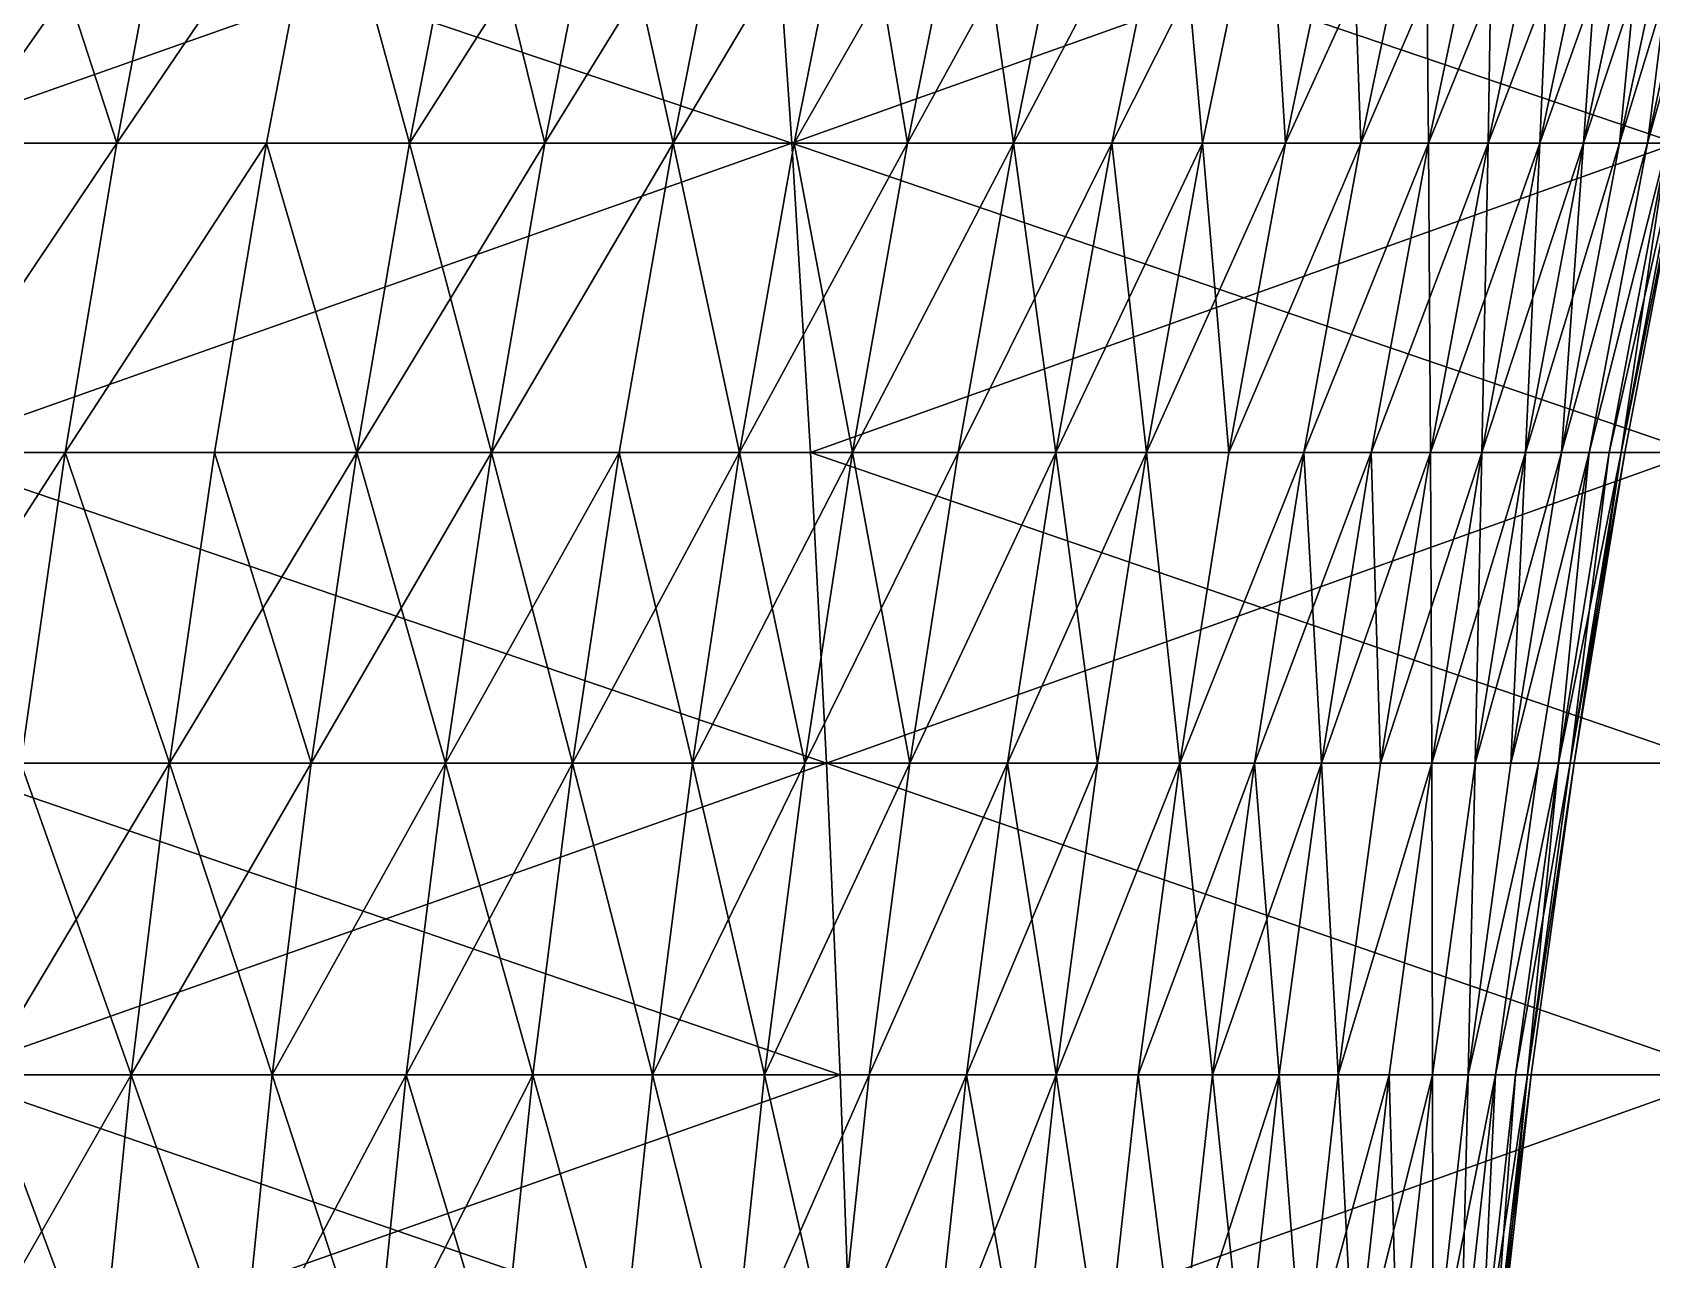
# Model space of a CAD drawing. Header units: millimetres. Extents: x -3250 to 6200, y -3250 to 3250.
# Drawn here: x 4511.2 to 4613.8, y 87.8 to 165.6 of the extents above; entities that cross this region are included whole.
import ezdxf

# ---------------------------------------------------------------- set-up
doc = ezdxf.new("R2010")
doc.units = ezdxf.units.MM
doc.header["$MEASUREMENT"] = 0
doc.layers.add('MESH_3D', color=2, linetype='CONTINUOUS')

msp = doc.modelspace()

# ---------------------------------------------------------------- linework, layer by layer
at = {"layer": 'MESH_3D'}
for points in [[(4501.5, 178.02, 525.79), (4557.98, 178.02, 543.99), (4502.74, 158.52, 521.78)], [(4559.32, 158.52, 26159.99), (4501.5, 178.02, 26174.21), (4502.74, 158.52, 26178.22)], [(4557.98, 178.02, 26156.01), (4501.5, 178.02, 26174.21), (4559.32, 158.52, 26159.99)], [(4502.74, 158.52, 521.78), (4557.98, 178.02, 543.99), (4559.32, 158.52, 540.01)], [(4506.56, 158.52, 2392.07), (4516.51, 158.52, 2409.81), (4520.19, 178.02, 2407.8)], [(4506.56, 158.52, 2392.07), (4520.19, 178.02, 2407.8), (4510.19, 178.02, 2389.97)], [(4516.51, 158.52, 24290.19), (4506.56, 158.52, 24307.93), (4510.19, 178.02, 24310.03)], [(4516.51, 158.52, 24290.19), (4510.19, 178.02, 24310.03), (4520.19, 178.02, 24292.2)], [(4516.51, 158.52, 2409.81), (4529.75, 178.02, 2425.88), (4520.19, 178.02, 2407.8)], [(4516.51, 158.52, 2409.81), (4526.01, 158.52, 2427.8), (4529.75, 178.02, 2425.88)], [(4529.75, 178.02, 24274.12), (4516.51, 158.52, 24290.19), (4520.19, 178.02, 24292.2)], [(4526.01, 158.52, 24272.2), (4516.51, 158.52, 24290.19), (4529.75, 178.02, 24274.12)], [(4526.01, 158.52, 2427.8), (4535.07, 158.52, 2446.01), (4529.75, 178.02, 2425.88)], [(4535.07, 158.52, 24253.99), (4526.01, 158.52, 24272.2), (4529.75, 178.02, 24274.12)], [(4529.75, 178.02, 2425.88), (4535.07, 158.52, 2446.01), (4538.85, 178.02, 2444.19)], [(4535.07, 158.52, 24253.99), (4529.75, 178.02, 24274.12), (4538.85, 178.02, 24255.81)], [(4535.07, 158.52, 2446.01), (4543.66, 158.52, 2464.45), (4547.49, 178.02, 2462.72)], [(4535.07, 158.52, 2446.01), (4547.49, 178.02, 2462.72), (4538.85, 178.02, 2444.19)], [(4543.66, 158.52, 24235.55), (4535.07, 158.52, 24253.99), (4538.85, 178.02, 24255.81)], [(4543.66, 158.52, 24235.55), (4538.85, 178.02, 24255.81), (4547.49, 178.02, 24237.28)], [(4543.66, 158.52, 2464.45), (4551.8, 158.52, 2483.09), (4555.66, 178.02, 2481.46)], [(4543.66, 158.52, 2464.45), (4555.66, 178.02, 2481.46), (4547.49, 178.02, 2462.72)], [(4551.8, 158.52, 24216.91), (4543.66, 158.52, 24235.55), (4547.49, 178.02, 24237.28)], [(4551.8, 158.52, 24216.91), (4547.49, 178.02, 24237.28), (4555.66, 178.02, 24218.54)], [(4551.8, 158.52, 2483.09), (4563.37, 178.02, 2500.4), (4555.66, 178.02, 2481.46)], [(4551.8, 158.52, 2483.09), (4559.46, 158.52, 2501.93), (4563.37, 178.02, 2500.4)], [(4563.37, 178.02, 24199.6), (4551.8, 158.52, 24216.91), (4555.66, 178.02, 24218.54)], [(4559.46, 158.52, 24198.07), (4551.8, 158.52, 24216.91), (4563.37, 178.02, 24199.6)], [(4557.98, 178.02, 543.99), (4615.42, 158.52, 559.64), (4559.32, 158.52, 540.01)], [(4557.98, 178.02, 543.99), (4613.99, 178.02, 563.59), (4615.42, 158.52, 559.64)], [(4613.99, 178.02, 26136.41), (4557.98, 178.02, 26156.01), (4559.32, 158.52, 26159.99)], [(4613.99, 178.02, 26136.41), (4559.32, 158.52, 26159.99), (4615.42, 158.52, 26140.36)], [(4559.46, 158.52, 2501.93), (4566.66, 158.52, 2520.96), (4570.6, 178.02, 2519.52)], [(4559.46, 158.52, 2501.93), (4570.6, 178.02, 2519.52), (4563.37, 178.02, 2500.4)], [(4566.66, 158.52, 24179.04), (4559.46, 158.52, 24198.07), (4563.37, 178.02, 24199.6)], [(4566.66, 158.52, 24179.04), (4563.37, 178.02, 24199.6), (4570.6, 178.02, 24180.48)], [(4566.66, 158.52, 2520.96), (4577.36, 178.02, 2538.82), (4570.6, 178.02, 2519.52)], [(4566.66, 158.52, 2520.96), (4573.38, 158.52, 2540.16), (4577.36, 178.02, 2538.82)], [(4573.38, 158.52, 24159.84), (4566.66, 158.52, 24179.04), (4570.6, 178.02, 24180.48)], [(4573.38, 158.52, 24159.84), (4570.6, 178.02, 24180.48), (4577.36, 178.02, 24161.18)], [(4573.38, 158.52, 2540.16), (4583.62, 178.02, 2558.28), (4577.36, 178.02, 2538.82)], [(4573.38, 158.52, 2540.16), (4579.62, 158.52, 2559.52), (4583.62, 178.02, 2558.28)], [(4583.62, 178.02, 24141.72), (4573.38, 158.52, 24159.84), (4577.36, 178.02, 24161.18)], [(4579.62, 158.52, 24140.48), (4573.38, 158.52, 24159.84), (4583.62, 178.02, 24141.72)], [(4579.62, 158.52, 2559.52), (4589.41, 178.02, 2577.9), (4583.62, 178.02, 2558.28)], [(4579.62, 158.52, 2559.52), (4585.37, 158.52, 2579.03), (4589.41, 178.02, 2577.9)], [(4585.37, 158.52, 24120.97), (4579.62, 158.52, 24140.48), (4583.62, 178.02, 24141.72)], [(4585.37, 158.52, 24120.97), (4583.62, 178.02, 24141.72), (4589.41, 178.02, 24122.1)], [(4585.37, 158.52, 2579.03), (4590.63, 158.52, 2598.68), (4589.41, 178.02, 2577.9)], [(4590.63, 158.52, 24101.32), (4585.37, 158.52, 24120.97), (4589.41, 178.02, 24122.1)], [(4589.41, 178.02, 2577.9), (4590.63, 158.52, 2598.68), (4594.7, 178.02, 2597.64)], [(4590.63, 158.52, 24101.32), (4589.41, 178.02, 24122.1), (4594.7, 178.02, 24102.36)], [(4590.63, 158.52, 2598.68), (4595.41, 158.52, 2618.45), (4599.5, 178.02, 2617.52)], [(4590.63, 158.52, 2598.68), (4599.5, 178.02, 2617.52), (4594.7, 178.02, 2597.64)], [(4595.41, 158.52, 24081.55), (4590.63, 158.52, 24101.32), (4594.7, 178.02, 24102.36)], [(4595.41, 158.52, 24081.55), (4594.7, 178.02, 24102.36), (4599.5, 178.02, 24082.48)], [(4595.41, 158.52, 2618.45), (4599.69, 158.52, 2638.34), (4603.8, 178.02, 2637.51)], [(4595.41, 158.52, 2618.45), (4603.8, 178.02, 2637.51), (4599.5, 178.02, 2617.52)], [(4599.69, 158.52, 24061.66), (4595.41, 158.52, 24081.55), (4599.5, 178.02, 24082.48)], [(4599.69, 158.52, 24061.66), (4599.5, 178.02, 24082.48), (4603.8, 178.02, 24062.49)], [(4599.69, 158.52, 2638.34), (4607.6, 178.02, 2657.6), (4603.8, 178.02, 2637.51)], [(4599.69, 158.52, 2638.34), (4603.47, 158.52, 2658.33), (4607.6, 178.02, 2657.6)], [(4603.47, 158.52, 24041.67), (4599.69, 158.52, 24061.66), (4603.8, 178.02, 24062.49)], [(4603.47, 158.52, 2658.33), (4610.9, 178.02, 2677.78), (4607.6, 178.02, 2657.6)], [(4603.47, 158.52, 2658.33), (4606.75, 158.52, 2678.4), (4610.9, 178.02, 2677.78)], [(4603.47, 158.52, 24041.67), (4603.8, 178.02, 24062.49), (4607.6, 178.02, 24042.4)], [(4606.75, 158.52, 24021.6), (4603.47, 158.52, 24041.67), (4607.6, 178.02, 24042.4)], [(4606.75, 158.52, 2678.4), (4613.69, 178.02, 2698.03), (4610.9, 178.02, 2677.78)], [(4606.75, 158.52, 2678.4), (4609.53, 158.52, 2698.55), (4613.69, 178.02, 2698.03)], [(4606.75, 158.52, 24021.6), (4607.6, 178.02, 24042.4), (4610.9, 178.02, 24022.22)], [(4609.53, 158.52, 24001.45), (4606.75, 158.52, 24021.6), (4610.9, 178.02, 24022.22)], [(4609.53, 158.52, 2698.55), (4611.81, 158.52, 2718.77), (4615.98, 178.02, 2718.35)], [(4609.53, 158.52, 2698.55), (4615.98, 178.02, 2718.35), (4613.69, 178.02, 2698.03)], [(4609.53, 158.52, 24001.45), (4610.9, 178.02, 24022.22), (4613.69, 178.02, 24001.97)], [(4611.81, 158.52, 23981.23), (4609.53, 158.52, 24001.45), (4613.69, 178.02, 24001.97)], [(4611.81, 158.52, 2718.77), (4617.76, 178.02, 2738.72), (4615.98, 178.02, 2718.35)], [(4611.81, 158.52, 2718.77), (4613.58, 158.52, 2739.03), (4617.76, 178.02, 2738.72)], [(4611.81, 158.52, 23981.23), (4613.69, 178.02, 24001.97), (4615.98, 178.02, 23981.65)], [(4613.58, 158.52, 23960.97), (4611.81, 158.52, 23981.23), (4615.98, 178.02, 23981.65)], [(4613.58, 158.52, 2739.03), (4614.85, 158.52, 2759.33), (4619.04, 178.02, 2759.12)], [(4613.58, 158.52, 2739.03), (4619.04, 178.02, 2759.12), (4617.76, 178.02, 2738.72)], [(4613.58, 158.52, 23960.97), (4615.98, 178.02, 23981.65), (4617.76, 178.02, 23961.28)], [(4614.85, 158.52, 23940.67), (4613.58, 158.52, 23960.97), (4617.76, 178.02, 23961.28)], [(4502.74, 158.52, 521.78), (4559.32, 158.52, 540.01), (4503.83, 138.92, 518.24)], [(4559.32, 158.52, 26159.99), (4502.74, 158.52, 26178.22), (4503.83, 138.92, 26181.76)], [(4503.35, 138.92, 2393.92), (4513.25, 138.92, 2411.58), (4516.51, 158.52, 2409.81)], [(4503.35, 138.92, 2393.92), (4516.51, 158.52, 2409.81), (4506.56, 158.52, 2392.07)], [(4516.51, 158.52, 24290.19), (4503.35, 138.92, 24306.08), (4506.56, 158.52, 24307.93)], [(4513.25, 138.92, 24288.42), (4503.35, 138.92, 24306.08), (4516.51, 158.52, 24290.19)], [(4503.83, 138.92, 518.24), (4559.32, 158.52, 540.01), (4560.5, 138.92, 536.5)], [(4559.32, 158.52, 26159.99), (4503.83, 138.92, 26181.76), (4560.5, 138.92, 26163.5)], [(4513.25, 138.92, 2411.58), (4526.01, 158.52, 2427.8), (4516.51, 158.52, 2409.81)], [(4513.25, 138.92, 2411.58), (4522.71, 138.92, 2429.49), (4526.01, 158.52, 2427.8)], [(4526.01, 158.52, 24272.2), (4513.25, 138.92, 24288.42), (4516.51, 158.52, 24290.19)], [(4522.71, 138.92, 24270.51), (4513.25, 138.92, 24288.42), (4526.01, 158.52, 24272.2)], [(4522.71, 138.92, 2429.49), (4531.73, 138.92, 2447.62), (4526.01, 158.52, 2427.8)], [(4531.73, 138.92, 24252.38), (4522.71, 138.92, 24270.51), (4526.01, 158.52, 24272.2)], [(4526.01, 158.52, 2427.8), (4531.73, 138.92, 2447.62), (4535.07, 158.52, 2446.01)], [(4531.73, 138.92, 24252.38), (4526.01, 158.52, 24272.2), (4535.07, 158.52, 24253.99)], [(4531.73, 138.92, 2447.62), (4543.66, 158.52, 2464.45), (4535.07, 158.52, 2446.01)], [(4531.73, 138.92, 2447.62), (4540.28, 138.92, 2465.97), (4543.66, 158.52, 2464.45)], [(4540.28, 138.92, 24234.03), (4531.73, 138.92, 24252.38), (4535.07, 158.52, 24253.99)], [(4540.28, 138.92, 24234.03), (4535.07, 158.52, 24253.99), (4543.66, 158.52, 24235.55)], [(4540.28, 138.92, 2465.97), (4551.8, 158.52, 2483.09), (4543.66, 158.52, 2464.45)], [(4540.28, 138.92, 2465.97), (4548.38, 138.92, 2484.53), (4551.8, 158.52, 2483.09)], [(4551.8, 158.52, 24216.91), (4540.28, 138.92, 24234.03), (4543.66, 158.52, 24235.55)], [(4548.38, 138.92, 24215.47), (4540.28, 138.92, 24234.03), (4551.8, 158.52, 24216.91)], [(4548.38, 138.92, 2484.53), (4556.01, 138.92, 2503.29), (4551.8, 158.52, 2483.09)], [(4556.01, 138.92, 24196.71), (4548.38, 138.92, 24215.47), (4551.8, 158.52, 24216.91)], [(4551.8, 158.52, 2483.09), (4556.01, 138.92, 2503.29), (4559.46, 158.52, 2501.93)], [(4556.01, 138.92, 24196.71), (4551.8, 158.52, 24216.91), (4559.46, 158.52, 24198.07)], [(4556.01, 138.92, 2503.29), (4563.17, 138.92, 2522.23), (4566.66, 158.52, 2520.96)], [(4556.01, 138.92, 2503.29), (4566.66, 158.52, 2520.96), (4559.46, 158.52, 2501.93)], [(4563.17, 138.92, 24177.77), (4556.01, 138.92, 24196.71), (4559.46, 158.52, 24198.07)], [(4559.32, 158.52, 540.01), (4616.69, 138.92, 556.16), (4560.5, 138.92, 536.5)], [(4559.32, 158.52, 540.01), (4615.42, 158.52, 559.64), (4616.69, 138.92, 556.16)], [(4615.42, 158.52, 26140.36), (4559.32, 158.52, 26159.99), (4560.5, 138.92, 26163.5)], [(4563.17, 138.92, 24177.77), (4559.46, 158.52, 24198.07), (4566.66, 158.52, 24179.04)], [(4615.42, 158.52, 26140.36), (4560.5, 138.92, 26163.5), (4616.69, 138.92, 26143.84)], [(4563.17, 138.92, 2522.23), (4573.38, 158.52, 2540.16), (4566.66, 158.52, 2520.96)], [(4563.17, 138.92, 2522.23), (4569.86, 138.92, 2541.34), (4573.38, 158.52, 2540.16)], [(4573.38, 158.52, 24159.84), (4563.17, 138.92, 24177.77), (4566.66, 158.52, 24179.04)], [(4569.86, 138.92, 24158.66), (4563.17, 138.92, 24177.77), (4573.38, 158.52, 24159.84)], [(4569.86, 138.92, 2541.34), (4579.62, 158.52, 2559.52), (4573.38, 158.52, 2540.16)], [(4569.86, 138.92, 2541.34), (4576.07, 138.92, 2560.61), (4579.62, 158.52, 2559.52)], [(4576.07, 138.92, 24139.39), (4569.86, 138.92, 24158.66), (4573.38, 158.52, 24159.84)], [(4576.07, 138.92, 24139.39), (4573.38, 158.52, 24159.84), (4579.62, 158.52, 24140.48)], [(4576.07, 138.92, 2560.61), (4581.8, 138.92, 2580.04), (4585.37, 158.52, 2579.03)], [(4576.07, 138.92, 2560.61), (4585.37, 158.52, 2579.03), (4579.62, 158.52, 2559.52)], [(4581.8, 138.92, 24119.96), (4576.07, 138.92, 24139.39), (4579.62, 158.52, 24140.48)], [(4581.8, 138.92, 24119.96), (4579.62, 158.52, 24140.48), (4585.37, 158.52, 24120.97)], [(4581.8, 138.92, 2580.04), (4587.04, 138.92, 2599.6), (4585.37, 158.52, 2579.03)], [(4590.63, 158.52, 24101.32), (4581.8, 138.92, 24119.96), (4585.37, 158.52, 24120.97)], [(4587.04, 138.92, 24100.4), (4581.8, 138.92, 24119.96), (4590.63, 158.52, 24101.32)], [(4585.37, 158.52, 2579.03), (4587.04, 138.92, 2599.6), (4590.63, 158.52, 2598.68)], [(4587.04, 138.92, 2599.6), (4595.41, 158.52, 2618.45), (4590.63, 158.52, 2598.68)], [(4587.04, 138.92, 2599.6), (4591.79, 138.92, 2619.28), (4595.41, 158.52, 2618.45)], [(4595.41, 158.52, 24081.55), (4587.04, 138.92, 24100.4), (4590.63, 158.52, 24101.32)], [(4591.79, 138.92, 24080.72), (4587.04, 138.92, 24100.4), (4595.41, 158.52, 24081.55)], [(4591.79, 138.92, 2619.28), (4596.05, 138.92, 2639.07), (4599.69, 158.52, 2638.34)], [(4591.79, 138.92, 2619.28), (4599.69, 158.52, 2638.34), (4595.41, 158.52, 2618.45)], [(4599.69, 158.52, 24061.66), (4591.79, 138.92, 24080.72), (4595.41, 158.52, 24081.55)], [(4596.05, 138.92, 24060.93), (4591.79, 138.92, 24080.72), (4599.69, 158.52, 24061.66)], [(4596.05, 138.92, 2639.07), (4603.47, 158.52, 2658.33), (4599.69, 158.52, 2638.34)], [(4596.05, 138.92, 2639.07), (4599.82, 138.92, 2658.97), (4603.47, 158.52, 2658.33)], [(4599.82, 138.92, 24041.03), (4596.05, 138.92, 24060.93), (4599.69, 158.52, 24061.66)], [(4599.82, 138.92, 24041.03), (4599.69, 158.52, 24061.66), (4603.47, 158.52, 24041.67)], [(4599.82, 138.92, 2658.97), (4603.08, 138.92, 2678.95), (4603.47, 158.52, 2658.33)], [(4606.75, 158.52, 24021.6), (4599.82, 138.92, 24041.03), (4603.47, 158.52, 24041.67)], [(4603.08, 138.92, 24021.05), (4599.82, 138.92, 24041.03), (4606.75, 158.52, 24021.6)], [(4603.08, 138.92, 2678.95), (4605.85, 138.92, 2699.01), (4606.75, 158.52, 2678.4)], [(4603.47, 158.52, 2658.33), (4603.08, 138.92, 2678.95), (4606.75, 158.52, 2678.4)], [(4609.53, 158.52, 24001.45), (4603.08, 138.92, 24021.05), (4606.75, 158.52, 24021.6)], [(4605.85, 138.92, 24000.99), (4603.08, 138.92, 24021.05), (4609.53, 158.52, 24001.45)], [(4605.85, 138.92, 2699.01), (4608.12, 138.92, 2719.14), (4611.81, 158.52, 2718.77)], [(4605.85, 138.92, 2699.01), (4611.81, 158.52, 2718.77), (4609.53, 158.52, 2698.55)], [(4606.75, 158.52, 2678.4), (4605.85, 138.92, 2699.01), (4609.53, 158.52, 2698.55)], [(4608.12, 138.92, 23980.86), (4605.85, 138.92, 24000.99), (4609.53, 158.52, 24001.45)], [(4608.12, 138.92, 2719.14), (4609.88, 138.92, 2739.31), (4613.58, 158.52, 2739.03)], [(4608.12, 138.92, 2719.14), (4613.58, 158.52, 2739.03), (4611.81, 158.52, 2718.77)], [(4608.12, 138.92, 23980.86), (4609.53, 158.52, 24001.45), (4611.81, 158.52, 23981.23)], [(4613.58, 158.52, 23960.97), (4608.12, 138.92, 23980.86), (4611.81, 158.52, 23981.23)], [(4609.88, 138.92, 23960.69), (4608.12, 138.92, 23980.86), (4613.58, 158.52, 23960.97)], [(4609.88, 138.92, 2739.31), (4611.14, 138.92, 2759.52), (4614.85, 158.52, 2759.33)], [(4609.88, 138.92, 2739.31), (4614.85, 158.52, 2759.33), (4613.58, 158.52, 2739.03)], [(4614.85, 158.52, 23940.67), (4609.88, 138.92, 23960.69), (4613.58, 158.52, 23960.97)], [(4611.14, 138.92, 23940.48), (4609.88, 138.92, 23960.69), (4614.85, 158.52, 23940.67)], [(4611.14, 138.92, 2759.52), (4615.61, 158.52, 2779.66), (4614.85, 158.52, 2759.33)], [(4611.14, 138.92, 2759.52), (4611.9, 138.92, 2779.75), (4615.61, 158.52, 2779.66)], [(4611.9, 138.92, 23920.25), (4611.14, 138.92, 23940.48), (4614.85, 158.52, 23940.67)], [(4611.9, 138.92, 2779.75), (4615.86, 158.52, 2800), (4615.61, 158.52, 2779.66)], [(4611.9, 138.92, 2779.75), (4612.15, 138.92, 2800), (4615.86, 158.52, 2800)], [(4611.9, 138.92, 23920.25), (4614.85, 158.52, 23940.67), (4615.61, 158.52, 23920.34)], [(4611.9, 138.92, 23920.25), (4615.86, 158.52, 23900), (4612.15, 138.92, 23900)], [(4611.9, 138.92, 23920.25), (4615.61, 158.52, 23920.34), (4615.86, 158.52, 23900)], [(4612.15, 138.92, 23900), (4615.86, 158.52, 2800), (4612.15, 138.92, 2800)], [(4612.15, 138.92, 23900), (4615.86, 158.52, 23900), (4615.86, 158.52, 2800)], [(4500.56, 119.23, 2395.53), (4513.25, 138.92, 2411.58), (4503.35, 138.92, 2393.92)], [(4500.56, 119.23, 2395.53), (4510.42, 119.23, 2413.12), (4513.25, 138.92, 2411.58)], [(4510.42, 119.23, 24286.88), (4503.35, 138.92, 24306.08), (4513.25, 138.92, 24288.42)], [(4503.83, 138.92, 518.24), (4561.52, 119.23, 533.44), (4504.78, 119.23, 515.16)], [(4503.83, 138.92, 518.24), (4560.5, 138.92, 536.5), (4561.52, 119.23, 533.44)], [(4561.52, 119.23, 26166.56), (4503.83, 138.92, 26181.76), (4504.78, 119.23, 26184.84)], [(4560.5, 138.92, 26163.5), (4503.83, 138.92, 26181.76), (4561.52, 119.23, 26166.56)], [(4510.42, 119.23, 2413.12), (4519.85, 119.23, 2430.96), (4513.25, 138.92, 2411.58)], [(4519.85, 119.23, 24269.04), (4510.42, 119.23, 24286.88), (4513.25, 138.92, 24288.42)], [(4513.25, 138.92, 2411.58), (4519.85, 119.23, 2430.96), (4522.71, 138.92, 2429.49)], [(4519.85, 119.23, 24269.04), (4513.25, 138.92, 24288.42), (4522.71, 138.92, 24270.51)], [(4519.85, 119.23, 2430.96), (4528.83, 119.23, 2449.02), (4531.73, 138.92, 2447.62)], [(4519.85, 119.23, 2430.96), (4531.73, 138.92, 2447.62), (4522.71, 138.92, 2429.49)], [(4528.83, 119.23, 24250.98), (4519.85, 119.23, 24269.04), (4522.71, 138.92, 24270.51)], [(4528.83, 119.23, 24250.98), (4522.71, 138.92, 24270.51), (4531.73, 138.92, 24252.38)], [(4528.83, 119.23, 2449.02), (4540.28, 138.92, 2465.97), (4531.73, 138.92, 2447.62)], [(4528.83, 119.23, 2449.02), (4537.35, 119.23, 2467.3), (4540.28, 138.92, 2465.97)], [(4537.35, 119.23, 24232.7), (4528.83, 119.23, 24250.98), (4531.73, 138.92, 24252.38)], [(4537.35, 119.23, 24232.7), (4531.73, 138.92, 24252.38), (4540.28, 138.92, 24234.03)], [(4537.35, 119.23, 2467.3), (4548.38, 138.92, 2484.53), (4540.28, 138.92, 2465.97)], [(4537.35, 119.23, 2467.3), (4545.41, 119.23, 2485.78), (4548.38, 138.92, 2484.53)], [(4545.41, 119.23, 24214.22), (4537.35, 119.23, 24232.7), (4540.28, 138.92, 24234.03)], [(4545.41, 119.23, 24214.22), (4540.28, 138.92, 24234.03), (4548.38, 138.92, 24215.47)], [(4545.41, 119.23, 2485.78), (4553.02, 119.23, 2504.46), (4556.01, 138.92, 2503.29)], [(4545.41, 119.23, 2485.78), (4556.01, 138.92, 2503.29), (4548.38, 138.92, 2484.53)], [(4553.02, 119.23, 24195.54), (4545.41, 119.23, 24214.22), (4548.38, 138.92, 24215.47)], [(4553.02, 119.23, 24195.54), (4548.38, 138.92, 24215.47), (4556.01, 138.92, 24196.71)], [(4553.02, 119.23, 2504.46), (4560.15, 119.23, 2523.33), (4556.01, 138.92, 2503.29)], [(4563.17, 138.92, 24177.77), (4553.02, 119.23, 24195.54), (4556.01, 138.92, 24196.71)], [(4560.15, 119.23, 24176.67), (4553.02, 119.23, 24195.54), (4563.17, 138.92, 24177.77)], [(4556.01, 138.92, 2503.29), (4560.15, 119.23, 2523.33), (4563.17, 138.92, 2522.23)], [(4560.15, 119.23, 2523.33), (4569.86, 138.92, 2541.34), (4563.17, 138.92, 2522.23)], [(4560.15, 119.23, 2523.33), (4566.81, 119.23, 2542.36), (4569.86, 138.92, 2541.34)], [(4566.81, 119.23, 24157.64), (4560.15, 119.23, 24176.67), (4563.17, 138.92, 24177.77)], [(4560.5, 138.92, 536.5), (4616.69, 138.92, 556.16), (4617.79, 119.23, 553.13)], [(4560.5, 138.92, 536.5), (4617.79, 119.23, 553.13), (4561.52, 119.23, 533.44)], [(4616.69, 138.92, 26143.84), (4560.5, 138.92, 26163.5), (4561.52, 119.23, 26166.56)], [(4616.69, 138.92, 26143.84), (4561.52, 119.23, 26166.56), (4617.79, 119.23, 26146.87)], [(4566.81, 119.23, 24157.64), (4563.17, 138.92, 24177.77), (4569.86, 138.92, 24158.66)], [(4566.81, 119.23, 2542.36), (4573, 119.23, 2561.56), (4576.07, 138.92, 2560.61)], [(4566.81, 119.23, 2542.36), (4576.07, 138.92, 2560.61), (4569.86, 138.92, 2541.34)], [(4576.07, 138.92, 24139.39), (4566.81, 119.23, 24157.64), (4569.86, 138.92, 24158.66)], [(4573, 119.23, 24138.44), (4566.81, 119.23, 24157.64), (4576.07, 138.92, 24139.39)], [(4573, 119.23, 2561.56), (4578.7, 119.23, 2580.91), (4581.8, 138.92, 2580.04)], [(4573, 119.23, 2561.56), (4581.8, 138.92, 2580.04), (4576.07, 138.92, 2560.61)], [(4578.7, 119.23, 24119.09), (4573, 119.23, 24138.44), (4576.07, 138.92, 24139.39)], [(4578.7, 119.23, 24119.09), (4576.07, 138.92, 24139.39), (4581.8, 138.92, 24119.96)], [(4578.7, 119.23, 2580.91), (4583.92, 119.23, 2600.39), (4581.8, 138.92, 2580.04)], [(4583.92, 119.23, 24099.61), (4578.7, 119.23, 24119.09), (4581.8, 138.92, 24119.96)], [(4581.8, 138.92, 2580.04), (4583.92, 119.23, 2600.39), (4587.04, 138.92, 2599.6)], [(4583.92, 119.23, 24099.61), (4581.8, 138.92, 24119.96), (4587.04, 138.92, 24100.4)], [(4583.92, 119.23, 2600.39), (4591.79, 138.92, 2619.28), (4587.04, 138.92, 2599.6)], [(4583.92, 119.23, 2600.39), (4588.65, 119.23, 2619.99), (4591.79, 138.92, 2619.28)], [(4591.79, 138.92, 24080.72), (4583.92, 119.23, 24099.61), (4587.04, 138.92, 24100.4)], [(4588.65, 119.23, 24080.01), (4583.92, 119.23, 24099.61), (4591.79, 138.92, 24080.72)], [(4588.65, 119.23, 2619.99), (4592.9, 119.23, 2639.71), (4596.05, 138.92, 2639.07)], [(4588.65, 119.23, 2619.99), (4596.05, 138.92, 2639.07), (4591.79, 138.92, 2619.28)], [(4592.9, 119.23, 24060.29), (4588.65, 119.23, 24080.01), (4591.79, 138.92, 24080.72)], [(4592.9, 119.23, 24060.29), (4591.79, 138.92, 24080.72), (4596.05, 138.92, 24060.93)], [(4592.9, 119.23, 2639.71), (4596.65, 119.23, 2659.53), (4599.82, 138.92, 2658.97)], [(4592.9, 119.23, 2639.71), (4599.82, 138.92, 2658.97), (4596.05, 138.92, 2639.07)], [(4596.65, 119.23, 24040.47), (4592.9, 119.23, 24060.29), (4596.05, 138.92, 24060.93)], [(4596.65, 119.23, 24040.47), (4596.05, 138.92, 24060.93), (4599.82, 138.92, 24041.03)], [(4596.65, 119.23, 2659.53), (4599.9, 119.23, 2679.43), (4603.08, 138.92, 2678.95)], [(4596.65, 119.23, 2659.53), (4603.08, 138.92, 2678.95), (4599.82, 138.92, 2658.97)], [(4599.9, 119.23, 24020.57), (4596.65, 119.23, 24040.47), (4599.82, 138.92, 24041.03)], [(4599.9, 119.23, 24020.57), (4599.82, 138.92, 24041.03), (4603.08, 138.92, 24021.05)], [(4599.9, 119.23, 2679.43), (4602.66, 119.23, 2699.41), (4605.85, 138.92, 2699.01)], [(4599.9, 119.23, 2679.43), (4605.85, 138.92, 2699.01), (4603.08, 138.92, 2678.95)], [(4602.66, 119.23, 24000.59), (4599.9, 119.23, 24020.57), (4603.08, 138.92, 24021.05)], [(4602.66, 119.23, 2699.41), (4604.92, 119.23, 2719.46), (4608.12, 138.92, 2719.14)], [(4602.66, 119.23, 2699.41), (4608.12, 138.92, 2719.14), (4605.85, 138.92, 2699.01)], [(4602.66, 119.23, 24000.59), (4603.08, 138.92, 24021.05), (4605.85, 138.92, 24000.99)], [(4604.92, 119.23, 23980.54), (4602.66, 119.23, 24000.59), (4605.85, 138.92, 24000.99)], [(4604.92, 119.23, 2719.46), (4609.88, 138.92, 2739.31), (4608.12, 138.92, 2719.14)], [(4604.92, 119.23, 2719.46), (4606.67, 119.23, 2739.55), (4609.88, 138.92, 2739.31)], [(4604.92, 119.23, 23980.54), (4605.85, 138.92, 24000.99), (4608.12, 138.92, 23980.86)], [(4609.88, 138.92, 23960.69), (4604.92, 119.23, 23980.54), (4608.12, 138.92, 23980.86)], [(4606.67, 119.23, 23960.45), (4604.92, 119.23, 23980.54), (4609.88, 138.92, 23960.69)], [(4606.67, 119.23, 2739.55), (4607.93, 119.23, 2759.68), (4609.88, 138.92, 2739.31)], [(4607.93, 119.23, 23940.32), (4606.67, 119.23, 23960.45), (4609.88, 138.92, 23960.69)], [(4607.93, 119.23, 2759.68), (4608.68, 119.23, 2779.83), (4611.9, 138.92, 2779.75)], [(4607.93, 119.23, 2759.68), (4611.9, 138.92, 2779.75), (4611.14, 138.92, 2759.52)], [(4609.88, 138.92, 2739.31), (4607.93, 119.23, 2759.68), (4611.14, 138.92, 2759.52)], [(4607.93, 119.23, 23940.32), (4609.88, 138.92, 23960.69), (4611.14, 138.92, 23940.48)], [(4608.68, 119.23, 23920.17), (4607.93, 119.23, 23940.32), (4611.14, 138.92, 23940.48)], [(4608.68, 119.23, 2779.83), (4608.94, 119.23, 2800), (4611.9, 138.92, 2779.75)], [(4608.68, 119.23, 23920.17), (4611.9, 138.92, 23920.25), (4612.15, 138.92, 23900)], [(4608.68, 119.23, 23920.17), (4611.14, 138.92, 23940.48), (4611.9, 138.92, 23920.25)], [(4608.68, 119.23, 23920.17), (4612.15, 138.92, 23900), (4608.94, 119.23, 23900)], [(4611.9, 138.92, 2779.75), (4608.94, 119.23, 2800), (4612.15, 138.92, 2800)], [(4612.15, 138.92, 23900), (4612.15, 138.92, 2800), (4608.94, 119.23, 2800)], [(4608.94, 119.23, 23900), (4612.15, 138.92, 23900), (4608.94, 119.23, 2800)], [(4504.78, 119.23, 515.16), (4562.39, 99.47, 530.86), (4505.58, 99.47, 512.56)], [(4504.78, 119.23, 515.16), (4561.52, 119.23, 533.44), (4562.39, 99.47, 530.86)], [(4561.52, 119.23, 26166.56), (4504.78, 119.23, 26184.84), (4505.58, 99.47, 26187.44)], [(4561.52, 119.23, 26166.56), (4505.58, 99.47, 26187.44), (4562.39, 99.47, 26169.14)], [(4508.03, 99.47, 2414.43), (4519.85, 119.23, 2430.96), (4510.42, 119.23, 2413.12)], [(4508.03, 99.47, 2414.43), (4517.42, 99.47, 2432.2), (4519.85, 119.23, 2430.96)], [(4517.42, 99.47, 24267.8), (4508.03, 99.47, 24285.57), (4510.42, 119.23, 24286.88)], [(4517.42, 99.47, 24267.8), (4510.42, 119.23, 24286.88), (4519.85, 119.23, 24269.04)], [(4517.42, 99.47, 2432.2), (4526.37, 99.47, 2450.2), (4528.83, 119.23, 2449.02)], [(4517.42, 99.47, 2432.2), (4528.83, 119.23, 2449.02), (4519.85, 119.23, 2430.96)], [(4526.37, 99.47, 24249.8), (4517.42, 99.47, 24267.8), (4519.85, 119.23, 24269.04)], [(4526.37, 99.47, 24249.8), (4519.85, 119.23, 24269.04), (4528.83, 119.23, 24250.98)], [(4526.37, 99.47, 2450.2), (4537.35, 119.23, 2467.3), (4528.83, 119.23, 2449.02)], [(4526.37, 99.47, 2450.2), (4534.86, 99.47, 2468.42), (4537.35, 119.23, 2467.3)], [(4537.35, 119.23, 24232.7), (4526.37, 99.47, 24249.8), (4528.83, 119.23, 24250.98)], [(4534.86, 99.47, 24231.58), (4526.37, 99.47, 24249.8), (4537.35, 119.23, 24232.7)], [(4534.86, 99.47, 2468.42), (4542.9, 99.47, 2486.84), (4545.41, 119.23, 2485.78)], [(4534.86, 99.47, 2468.42), (4545.41, 119.23, 2485.78), (4537.35, 119.23, 2467.3)], [(4542.9, 99.47, 24213.16), (4534.86, 99.47, 24231.58), (4537.35, 119.23, 24232.7)], [(4542.9, 99.47, 24213.16), (4537.35, 119.23, 24232.7), (4545.41, 119.23, 24214.22)], [(4542.9, 99.47, 2486.84), (4550.48, 99.47, 2505.46), (4545.41, 119.23, 2485.78)], [(4550.48, 99.47, 24194.54), (4542.9, 99.47, 24213.16), (4545.41, 119.23, 24214.22)], [(4545.41, 119.23, 2485.78), (4550.48, 99.47, 2505.46), (4553.02, 119.23, 2504.46)], [(4550.48, 99.47, 24194.54), (4545.41, 119.23, 24214.22), (4553.02, 119.23, 24195.54)], [(4550.48, 99.47, 2505.46), (4557.59, 99.47, 2524.26), (4560.15, 119.23, 2523.33)], [(4550.48, 99.47, 2505.46), (4560.15, 119.23, 2523.33), (4553.02, 119.23, 2504.46)], [(4557.59, 99.47, 24175.74), (4550.48, 99.47, 24194.54), (4553.02, 119.23, 24195.54)], [(4557.59, 99.47, 24175.74), (4553.02, 119.23, 24195.54), (4560.15, 119.23, 24176.67)], [(4557.59, 99.47, 2524.26), (4566.81, 119.23, 2542.36), (4560.15, 119.23, 2523.33)], [(4557.59, 99.47, 2524.26), (4564.23, 99.47, 2543.23), (4566.81, 119.23, 2542.36)], [(4566.81, 119.23, 24157.64), (4557.59, 99.47, 24175.74), (4560.15, 119.23, 24176.67)], [(4564.23, 99.47, 24156.77), (4557.59, 99.47, 24175.74), (4566.81, 119.23, 24157.64)], [(4561.52, 119.23, 533.44), (4618.72, 99.47, 550.57), (4562.39, 99.47, 530.86)], [(4561.52, 119.23, 533.44), (4617.79, 119.23, 553.13), (4618.72, 99.47, 550.57)], [(4618.72, 99.47, 26149.43), (4561.52, 119.23, 26166.56), (4562.39, 99.47, 26169.14)], [(4617.79, 119.23, 26146.87), (4561.52, 119.23, 26166.56), (4618.72, 99.47, 26149.43)], [(4564.23, 99.47, 2543.23), (4570.39, 99.47, 2562.37), (4573, 119.23, 2561.56)], [(4564.23, 99.47, 2543.23), (4573, 119.23, 2561.56), (4566.81, 119.23, 2542.36)], [(4573, 119.23, 24138.44), (4564.23, 99.47, 24156.77), (4566.81, 119.23, 24157.64)], [(4570.39, 99.47, 24137.63), (4564.23, 99.47, 24156.77), (4573, 119.23, 24138.44)], [(4570.39, 99.47, 2562.37), (4578.7, 119.23, 2580.91), (4573, 119.23, 2561.56)], [(4570.39, 99.47, 2562.37), (4576.08, 99.47, 2581.65), (4578.7, 119.23, 2580.91)], [(4576.08, 99.47, 24118.35), (4570.39, 99.47, 24137.63), (4573, 119.23, 24138.44)], [(4576.08, 99.47, 24118.35), (4573, 119.23, 24138.44), (4578.7, 119.23, 24119.09)], [(4576.08, 99.47, 2581.65), (4581.28, 99.47, 2601.06), (4583.92, 119.23, 2600.39)], [(4576.08, 99.47, 2581.65), (4583.92, 119.23, 2600.39), (4578.7, 119.23, 2580.91)], [(4583.92, 119.23, 24099.61), (4576.08, 99.47, 24118.35), (4578.7, 119.23, 24119.09)], [(4581.28, 99.47, 24098.94), (4576.08, 99.47, 24118.35), (4583.92, 119.23, 24099.61)], [(4581.28, 99.47, 2601.06), (4586, 99.47, 2620.6), (4588.65, 119.23, 2619.99)], [(4581.28, 99.47, 2601.06), (4588.65, 119.23, 2619.99), (4583.92, 119.23, 2600.39)], [(4586, 99.47, 24079.4), (4581.28, 99.47, 24098.94), (4583.92, 119.23, 24099.61)], [(4586, 99.47, 24079.4), (4583.92, 119.23, 24099.61), (4588.65, 119.23, 24080.01)], [(4586, 99.47, 2620.6), (4592.9, 119.23, 2639.71), (4588.65, 119.23, 2619.99)], [(4586, 99.47, 2620.6), (4590.22, 99.47, 2640.25), (4592.9, 119.23, 2639.71)], [(4590.22, 99.47, 24059.75), (4586, 99.47, 24079.4), (4588.65, 119.23, 24080.01)], [(4590.22, 99.47, 24059.75), (4588.65, 119.23, 24080.01), (4592.9, 119.23, 24060.29)], [(4590.22, 99.47, 2640.25), (4593.96, 99.47, 2660), (4592.9, 119.23, 2639.71)], [(4593.96, 99.47, 24040), (4590.22, 99.47, 24059.75), (4592.9, 119.23, 24060.29)], [(4592.9, 119.23, 2639.71), (4593.96, 99.47, 2660), (4596.65, 119.23, 2659.53)], [(4593.96, 99.47, 24040), (4592.9, 119.23, 24060.29), (4596.65, 119.23, 24040.47)], [(4593.96, 99.47, 2660), (4597.2, 99.47, 2679.84), (4599.9, 119.23, 2679.43)], [(4593.96, 99.47, 2660), (4599.9, 119.23, 2679.43), (4596.65, 119.23, 2659.53)], [(4599.9, 119.23, 24020.57), (4593.96, 99.47, 24040), (4596.65, 119.23, 24040.47)], [(4597.2, 99.47, 24020.16), (4593.96, 99.47, 24040), (4599.9, 119.23, 24020.57)], [(4597.2, 99.47, 2679.84), (4599.95, 99.47, 2699.75), (4599.9, 119.23, 2679.43)], [(4599.95, 99.47, 24000.25), (4597.2, 99.47, 24020.16), (4599.9, 119.23, 24020.57)], [(4599.9, 119.23, 2679.43), (4599.95, 99.47, 2699.75), (4602.66, 119.23, 2699.41)], [(4599.95, 99.47, 24000.25), (4599.9, 119.23, 24020.57), (4602.66, 119.23, 24000.59)], [(4599.95, 99.47, 2699.75), (4602.2, 99.47, 2719.73), (4602.66, 119.23, 2699.41)], [(4602.2, 99.47, 23980.27), (4599.95, 99.47, 24000.25), (4602.66, 119.23, 24000.59)], [(4602.2, 99.47, 2719.73), (4606.67, 119.23, 2739.55), (4604.92, 119.23, 2719.46)], [(4602.2, 99.47, 2719.73), (4603.95, 99.47, 2739.75), (4606.67, 119.23, 2739.55)], [(4602.66, 119.23, 2699.41), (4602.2, 99.47, 2719.73), (4604.92, 119.23, 2719.46)], [(4602.2, 99.47, 23980.27), (4602.66, 119.23, 24000.59), (4604.92, 119.23, 23980.54)], [(4606.67, 119.23, 23960.45), (4602.2, 99.47, 23980.27), (4604.92, 119.23, 23980.54)], [(4603.95, 99.47, 23960.25), (4602.2, 99.47, 23980.27), (4606.67, 119.23, 23960.45)], [(4603.95, 99.47, 2739.75), (4607.93, 119.23, 2759.68), (4606.67, 119.23, 2739.55)], [(4603.95, 99.47, 2739.75), (4605.21, 99.47, 2759.81), (4607.93, 119.23, 2759.68)], [(4607.93, 119.23, 23940.32), (4603.95, 99.47, 23960.25), (4606.67, 119.23, 23960.45)], [(4605.21, 99.47, 23940.19), (4603.95, 99.47, 23960.25), (4607.93, 119.23, 23940.32)], [(4605.21, 99.47, 2759.81), (4605.96, 99.47, 2779.9), (4608.68, 119.23, 2779.83)], [(4605.21, 99.47, 2759.81), (4608.68, 119.23, 2779.83), (4607.93, 119.23, 2759.68)], [(4605.96, 99.47, 23920.1), (4605.21, 99.47, 23940.19), (4607.93, 119.23, 23940.32)], [(4605.96, 99.47, 2779.9), (4608.94, 119.23, 2800), (4608.68, 119.23, 2779.83)], [(4605.96, 99.47, 2779.9), (4606.21, 99.47, 2800), (4608.94, 119.23, 2800)], [(4605.96, 99.47, 23920.1), (4607.93, 119.23, 23940.32), (4608.68, 119.23, 23920.17)], [(4605.96, 99.47, 23920.1), (4608.68, 119.23, 23920.17), (4608.94, 119.23, 23900)], [(4605.96, 99.47, 23920.1), (4608.94, 119.23, 23900), (4606.21, 99.47, 23900)], [(4606.21, 99.47, 23900), (4608.94, 119.23, 2800), (4606.21, 99.47, 2800)], [(4606.21, 99.47, 23900), (4608.94, 119.23, 23900), (4608.94, 119.23, 2800)], [(4505.58, 99.47, 512.56), (4562.39, 99.47, 530.86), (4563.1, 79.65, 528.74)], [(4505.58, 99.47, 512.56), (4563.1, 79.65, 528.74), (4506.24, 79.65, 510.42)], [(4562.39, 99.47, 26169.14), (4505.58, 99.47, 26187.44), (4506.24, 79.65, 26189.58)], [(4506.07, 79.65, 2415.5), (4515.44, 79.65, 2433.22), (4517.42, 99.47, 2432.2)], [(4506.07, 79.65, 2415.5), (4517.42, 99.47, 2432.2), (4508.03, 99.47, 2414.43)], [(4515.44, 79.65, 24266.78), (4506.07, 79.65, 24284.5), (4508.03, 99.47, 24285.57)], [(4562.39, 99.47, 26169.14), (4506.24, 79.65, 26189.58), (4563.1, 79.65, 26171.26)], [(4515.44, 79.65, 24266.78), (4508.03, 99.47, 24285.57), (4517.42, 99.47, 24267.8)], [(4515.44, 79.65, 2433.22), (4524.36, 79.65, 2451.17), (4517.42, 99.47, 2432.2)], [(4524.36, 79.65, 24248.83), (4515.44, 79.65, 24266.78), (4517.42, 99.47, 24267.8)], [(4517.42, 99.47, 2432.2), (4524.36, 79.65, 2451.17), (4526.37, 99.47, 2450.2)], [(4524.36, 79.65, 24248.83), (4517.42, 99.47, 24267.8), (4526.37, 99.47, 24249.8)], [(4524.36, 79.65, 2451.17), (4534.86, 99.47, 2468.42), (4526.37, 99.47, 2450.2)], [(4524.36, 79.65, 2451.17), (4532.83, 79.65, 2469.34), (4534.86, 99.47, 2468.42)], [(4532.83, 79.65, 24230.66), (4524.36, 79.65, 24248.83), (4526.37, 99.47, 24249.8)], [(4532.83, 79.65, 24230.66), (4526.37, 99.47, 24249.8), (4534.86, 99.47, 24231.58)], [(4532.83, 79.65, 2469.34), (4540.84, 79.65, 2487.71), (4542.9, 99.47, 2486.84)], [(4532.83, 79.65, 2469.34), (4542.9, 99.47, 2486.84), (4534.86, 99.47, 2468.42)], [(4540.84, 79.65, 24212.29), (4532.83, 79.65, 24230.66), (4534.86, 99.47, 24231.58)], [(4540.84, 79.65, 24212.29), (4534.86, 99.47, 24231.58), (4542.9, 99.47, 24213.16)], [(4540.84, 79.65, 2487.71), (4548.4, 79.65, 2506.27), (4542.9, 99.47, 2486.84)], [(4548.4, 79.65, 24193.73), (4540.84, 79.65, 24212.29), (4542.9, 99.47, 24213.16)], [(4542.9, 99.47, 2486.84), (4548.4, 79.65, 2506.27), (4550.48, 99.47, 2505.46)], [(4548.4, 79.65, 24193.73), (4542.9, 99.47, 24213.16), (4550.48, 99.47, 24194.54)], [(4548.4, 79.65, 2506.27), (4555.49, 79.65, 2525.02), (4550.48, 99.47, 2505.46)], [(4555.49, 79.65, 24174.98), (4548.4, 79.65, 24193.73), (4550.48, 99.47, 24194.54)], [(4550.48, 99.47, 2505.46), (4555.49, 79.65, 2525.02), (4557.59, 99.47, 2524.26)], [(4555.49, 79.65, 24174.98), (4550.48, 99.47, 24194.54), (4557.59, 99.47, 24175.74)], [(4555.49, 79.65, 2525.02), (4564.23, 99.47, 2543.23), (4557.59, 99.47, 2524.26)], [(4555.49, 79.65, 2525.02), (4562.11, 79.65, 2543.94), (4564.23, 99.47, 2543.23)], [(4562.11, 79.65, 24156.06), (4555.49, 79.65, 24174.98), (4557.59, 99.47, 24175.74)], [(4562.11, 79.65, 24156.06), (4557.59, 99.47, 24175.74), (4564.23, 99.47, 24156.77)], [(4562.11, 79.65, 2543.94), (4570.39, 99.47, 2562.37), (4564.23, 99.47, 2543.23)], [(4562.11, 79.65, 2543.94), (4568.26, 79.65, 2563.02), (4570.39, 99.47, 2562.37)], [(4570.39, 99.47, 24137.63), (4562.11, 79.65, 24156.06), (4564.23, 99.47, 24156.77)], [(4568.26, 79.65, 24136.98), (4562.11, 79.65, 24156.06), (4570.39, 99.47, 24137.63)], [(4562.39, 99.47, 530.86), (4618.72, 99.47, 550.57), (4563.1, 79.65, 528.74)], [(4618.72, 99.47, 26149.43), (4562.39, 99.47, 26169.14), (4563.1, 79.65, 26171.26)], [(4563.1, 79.65, 528.74), (4618.72, 99.47, 550.57), (4619.49, 79.65, 548.47)], [(4618.72, 99.47, 26149.43), (4563.1, 79.65, 26171.26), (4619.49, 79.65, 26151.53)], [(4568.26, 79.65, 2563.02), (4576.08, 99.47, 2581.65), (4570.39, 99.47, 2562.37)], [(4568.26, 79.65, 2563.02), (4573.93, 79.65, 2582.25), (4576.08, 99.47, 2581.65)], [(4573.93, 79.65, 24117.75), (4568.26, 79.65, 24136.98), (4570.39, 99.47, 24137.63)], [(4573.93, 79.65, 24117.75), (4570.39, 99.47, 24137.63), (4576.08, 99.47, 24118.35)], [(4573.93, 79.65, 2582.25), (4579.11, 79.65, 2601.61), (4576.08, 99.47, 2581.65)], [(4579.11, 79.65, 24098.39), (4573.93, 79.65, 24117.75), (4576.08, 99.47, 24118.35)], [(4576.08, 99.47, 2581.65), (4579.11, 79.65, 2601.61), (4581.28, 99.47, 2601.06)], [(4579.11, 79.65, 24098.39), (4576.08, 99.47, 24118.35), (4581.28, 99.47, 24098.94)], [(4579.11, 79.65, 2601.61), (4583.82, 79.65, 2621.1), (4581.28, 99.47, 2601.06)], [(4583.82, 79.65, 24078.9), (4579.11, 79.65, 24098.39), (4581.28, 99.47, 24098.94)], [(4581.28, 99.47, 2601.06), (4583.82, 79.65, 2621.1), (4586, 99.47, 2620.6)], [(4583.82, 79.65, 24078.9), (4581.28, 99.47, 24098.94), (4586, 99.47, 24079.4)], [(4583.82, 79.65, 2621.1), (4590.22, 99.47, 2640.25), (4586, 99.47, 2620.6)], [(4583.82, 79.65, 2621.1), (4588.03, 79.65, 2640.7), (4590.22, 99.47, 2640.25)], [(4588.03, 79.65, 24059.3), (4583.82, 79.65, 24078.9), (4586, 99.47, 24079.4)], [(4588.03, 79.65, 24059.3), (4586, 99.47, 24079.4), (4590.22, 99.47, 24059.75)], [(4588.03, 79.65, 2640.7), (4591.76, 79.65, 2660.39), (4590.22, 99.47, 2640.25)], [(4591.76, 79.65, 24039.61), (4588.03, 79.65, 24059.3), (4590.22, 99.47, 24059.75)], [(4590.22, 99.47, 2640.25), (4591.76, 79.65, 2660.39), (4593.96, 99.47, 2660)], [(4591.76, 79.65, 24039.61), (4590.22, 99.47, 24059.75), (4593.96, 99.47, 24040)], [(4591.76, 79.65, 2660.39), (4595, 79.65, 2680.17), (4597.2, 99.47, 2679.84)], [(4591.76, 79.65, 2660.39), (4597.2, 99.47, 2679.84), (4593.96, 99.47, 2660)], [(4595, 79.65, 24019.83), (4591.76, 79.65, 24039.61), (4593.96, 99.47, 24040)], [(4595, 79.65, 24019.83), (4593.96, 99.47, 24040), (4597.2, 99.47, 24020.16)], [(4595, 79.65, 2680.17), (4599.95, 99.47, 2699.75), (4597.2, 99.47, 2679.84)], [(4595, 79.65, 2680.17), (4597.74, 79.65, 2700.03), (4599.95, 99.47, 2699.75)], [(4597.74, 79.65, 23999.97), (4595, 79.65, 24019.83), (4597.2, 99.47, 24020.16)], [(4597.74, 79.65, 23999.97), (4597.2, 99.47, 24020.16), (4599.95, 99.47, 24000.25)], [(4597.74, 79.65, 2700.03), (4599.98, 79.65, 2719.95), (4599.95, 99.47, 2699.75)], [(4599.98, 79.65, 23980.05), (4597.74, 79.65, 23999.97), (4599.95, 99.47, 24000.25)], [(4599.95, 99.47, 2699.75), (4599.98, 79.65, 2719.95), (4602.2, 99.47, 2719.73)], [(4599.98, 79.65, 23980.05), (4599.95, 99.47, 24000.25), (4602.2, 99.47, 23980.27)], [(4599.98, 79.65, 2719.95), (4603.95, 99.47, 2739.75), (4602.2, 99.47, 2719.73)], [(4599.98, 79.65, 2719.95), (4601.73, 79.65, 2739.92), (4603.95, 99.47, 2739.75)], [(4601.73, 79.65, 23960.08), (4599.98, 79.65, 23980.05), (4602.2, 99.47, 23980.27)], [(4601.73, 79.65, 2739.92), (4602.98, 79.65, 2759.93), (4603.95, 99.47, 2739.75)], [(4601.73, 79.65, 23960.08), (4602.2, 99.47, 23980.27), (4603.95, 99.47, 23960.25)], [(4602.98, 79.65, 23940.07), (4601.73, 79.65, 23960.08), (4603.95, 99.47, 23960.25)], [(4602.98, 79.65, 2759.93), (4605.96, 99.47, 2779.9), (4605.21, 99.47, 2759.81)], [(4602.98, 79.65, 2759.93), (4603.73, 79.65, 2779.96), (4605.96, 99.47, 2779.9)], [(4603.95, 99.47, 2739.75), (4602.98, 79.65, 2759.93), (4605.21, 99.47, 2759.81)], [(4602.98, 79.65, 23940.07), (4603.95, 99.47, 23960.25), (4605.21, 99.47, 23940.19)], [(4603.73, 79.65, 23920.04), (4602.98, 79.65, 23940.07), (4605.21, 99.47, 23940.19)], [(4603.73, 79.65, 2779.96), (4603.98, 79.65, 2800), (4605.96, 99.47, 2779.9)], [(4603.73, 79.65, 23920.04), (4605.21, 99.47, 23940.19), (4605.96, 99.47, 23920.1)], [(4603.73, 79.65, 23920.04), (4605.96, 99.47, 23920.1), (4606.21, 99.47, 23900)], [(4603.73, 79.65, 23920.04), (4606.21, 99.47, 23900), (4603.98, 79.65, 23900)], [(4605.96, 99.47, 2779.9), (4603.98, 79.65, 2800), (4606.21, 99.47, 2800)], [(4606.21, 99.47, 23900), (4606.21, 99.47, 2800), (4603.98, 79.65, 2800)], [(4603.98, 79.65, 23900), (4606.21, 99.47, 23900), (4603.98, 79.65, 2800)]]:
    msp.add_3dface(points, dxfattribs=at)

doc.saveas('drawing.dxf')
